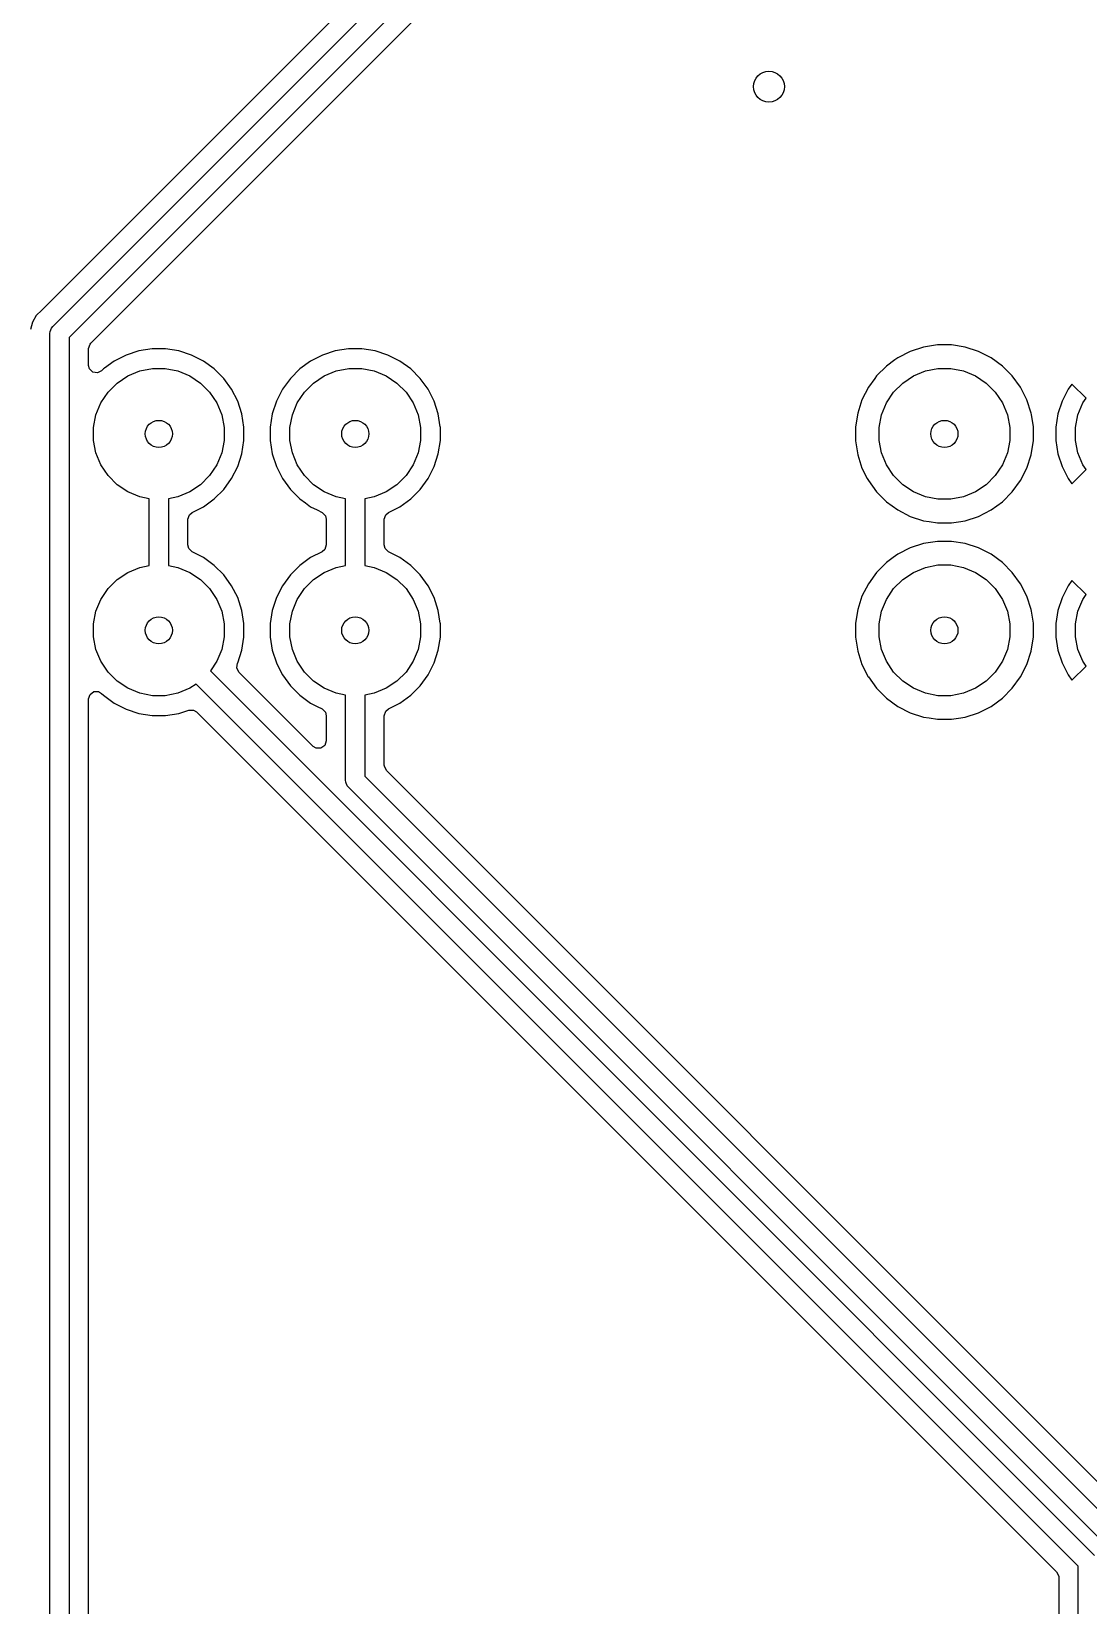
# Model space of a CAD drawing. Extents: x 0 to 130, y -140 to 0.
# Drawn here: x 17.96 to 31.63, y -58.64 to -38.29 of the extents above; entities that cross this region are included whole.
import ezdxf

# ---------------------------------------------------------------- set-up
doc = ezdxf.new("R2010")
doc.units = 0
doc.layers.add('BLACK', color=7, linetype='CONTINUOUS')

msp = doc.modelspace()

# ---------------------------------------------------------------- linework, layer by layer
at = {"layer": 'BLACK', "linetype": 'CONTINUOUS'}
for p, q in [((22.569104, -37.415859), (18.094838, -41.890125)), ((18.237012, -42.102212), (22.8486, -37.490623)), ((23.061988, -37.630789), (18.4504, -42.242376)), ((18.729896, -42.317141), (23.274074, -37.772963)), ((18.094837, -41.890124), (18.024924, -41.960038)), ((18.094838, -41.890125), (18.094837, -41.890124)), ((17.975491, -42.045657), (17.9499, -42.141166)), ((18.024924, -41.960038), (17.975491, -42.045657)), ((18.202802, -42.166214), (18.221466, -42.121154)), ((18.221466, -42.121154), (18.221471, -42.121148)), ((18.221471, -42.121148), (18.237012, -42.102212)), ((18.2004, -42.1906), (18.202802, -42.166214)), ((18.2004, -71.425024), (18.2004, -42.1906)), ((18.4504, -42.242376), (18.4504, -71.4768)), ((18.7009, -42.387145), (18.719807, -42.328954)), ((18.719807, -42.328954), (18.729896, -42.317141)), ((18.7009, -42.603751), (18.7009, -42.387145)), ((19.187558, -42.470125), (19.033214, -42.548766)), ((19.187561, -42.470123), (19.187558, -42.470125)), ((19.352293, -42.416598), (19.187561, -42.470123)), ((19.352297, -42.416597), (19.352293, -42.416598)), ((19.523386, -42.3895), (19.352297, -42.416597)), ((19.523389, -42.3895), (19.523386, -42.3895)), ((19.696611, -42.3895), (19.523389, -42.3895)), ((19.696614, -42.3895), (19.696611, -42.3895)), ((19.867702, -42.416597), (19.696614, -42.3895)), ((19.867706, -42.416598), (19.867702, -42.416597)), ((20.032438, -42.470123), (19.867706, -42.416598)), ((20.032441, -42.470125), (20.032438, -42.470123)), ((20.186785, -42.548766), (20.032441, -42.470125)), ((21.727558, -42.470125), (21.573214, -42.548766)), ((21.727561, -42.470123), (21.727558, -42.470125)), ((21.892293, -42.416598), (21.727561, -42.470123)), ((21.892297, -42.416597), (21.892293, -42.416598)), ((22.063386, -42.3895), (21.892297, -42.416597)), ((22.063389, -42.3895), (22.063386, -42.3895)), ((22.236611, -42.3895), (22.063389, -42.3895)), ((22.236614, -42.3895), (22.236611, -42.3895)), ((22.407702, -42.416597), (22.236614, -42.3895)), ((22.407706, -42.416598), (22.407702, -42.416597)), ((22.572438, -42.470123), (22.407706, -42.416598)), ((22.572441, -42.470125), (22.572438, -42.470123)), ((22.726785, -42.548766), (22.572441, -42.470125)), ((29.129202, -42.53347), (29.020499, -42.612447)), ((29.167008, -42.506002), (29.129202, -42.53347)), ((29.328362, -42.423788), (29.167008, -42.506002)), ((29.500593, -42.367828), (29.328362, -42.423788)), ((29.679451, -42.3395), (29.500593, -42.367828)), ((29.679454, -42.3395), (29.679451, -42.3395)), ((29.860546, -42.3395), (29.679454, -42.3395)), ((29.860549, -42.3395), (29.860546, -42.3395)), ((30.039406, -42.367828), (29.860549, -42.3395)), ((30.211637, -42.423788), (30.039406, -42.367828)), ((30.372991, -42.506002), (30.211637, -42.423788)), ((30.372993, -42.506003), (30.372991, -42.506002)), ((30.372994, -42.506004), (30.372993, -42.506003)), ((30.519501, -42.612447), (30.372994, -42.506004)), ((18.71169, -42.648696), (18.7009, -42.603751)), ((18.754955, -42.691961), (18.71169, -42.648696)), ((18.815387, -42.701532), (18.754955, -42.691961)), ((18.869901, -42.673756), (18.815387, -42.701532)), ((18.893072, -42.650586), (18.869901, -42.673756)), ((18.907642, -42.64), (18.893072, -42.650586)), ((19.033214, -42.548766), (18.907642, -42.64)), ((19.070766, -42.832941), (19.209313, -42.740367)), ((19.209313, -42.740367), (19.363258, -42.676601)), ((19.363258, -42.676601), (19.526685, -42.644093)), ((19.526685, -42.644093), (19.693315, -42.644093)), ((19.693315, -42.644093), (19.856742, -42.676601)), ((19.856742, -42.676601), (20.010687, -42.740367)), ((20.010687, -42.740367), (20.149234, -42.832941)), ((20.186787, -42.548767), (20.186785, -42.548766)), ((20.186788, -42.548768), (20.186787, -42.548767)), ((20.326928, -42.650586), (20.186788, -42.548768)), ((20.449414, -42.773072), (20.326928, -42.650586)), ((21.433073, -42.650585), (21.310585, -42.773073)), ((21.573214, -42.548766), (21.433073, -42.650585)), ((21.610766, -42.832941), (21.749313, -42.740367)), ((21.749313, -42.740367), (21.903258, -42.676601)), ((21.903258, -42.676601), (22.066685, -42.644093)), ((22.066685, -42.644093), (22.233315, -42.644093)), ((22.233315, -42.644093), (22.396742, -42.676601)), ((22.396742, -42.676601), (22.550687, -42.740367)), ((22.550687, -42.740367), (22.689234, -42.832941)), ((22.726787, -42.548767), (22.726785, -42.548766)), ((22.726788, -42.548768), (22.726787, -42.548767)), ((22.866928, -42.650586), (22.726788, -42.548768)), ((22.989414, -42.773072), (22.866928, -42.650586)), ((28.892447, -42.740499), (28.868781, -42.773073)), ((29.020499, -42.612447), (28.892447, -42.740499)), ((29.230766, -42.832941), (29.369313, -42.740367)), ((29.369313, -42.740367), (29.523258, -42.676601)), ((29.523258, -42.676601), (29.686685, -42.644093)), ((29.686685, -42.644093), (29.853315, -42.644093)), ((29.853315, -42.644093), (30.016742, -42.676601)), ((30.016742, -42.676601), (30.170687, -42.740367)), ((30.170687, -42.740367), (30.309234, -42.832941)), ((30.647553, -42.740499), (30.519501, -42.612447)), ((30.753996, -42.887006), (30.647553, -42.740499)), ((18.952941, -42.950766), (19.070766, -42.832941)), ((20.149234, -42.832941), (20.267059, -42.950766)), ((20.551232, -42.913212), (20.449414, -42.773072)), ((20.629873, -43.067555), (20.551232, -42.913212)), ((21.208766, -42.913214), (21.130125, -43.067558)), ((21.310585, -42.773073), (21.208766, -42.913214)), ((21.492941, -42.950766), (21.610766, -42.832941)), ((22.689234, -42.832941), (22.807059, -42.950766)), ((23.091232, -42.913212), (22.989414, -42.773072)), ((23.169873, -43.067555), (23.091232, -42.913212)), ((28.786002, -42.887008), (28.703788, -43.048362)), ((28.868781, -42.773073), (28.786002, -42.887008)), ((29.112941, -42.950766), (29.230766, -42.832941)), ((30.309234, -42.832941), (30.427059, -42.950766)), ((30.836211, -43.048361), (30.753996, -42.887006)), ((31.369196, -42.913473), (31.290588, -43.067751)), ((31.41834, -42.845829), (31.369196, -42.913473)), ((31.601005, -43.028493), (31.41834, -42.845829)), ((18.796601, -43.243258), (18.860367, -43.089313)), ((18.860367, -43.089313), (18.952941, -42.950766)), ((20.267059, -42.950766), (20.359633, -43.089313)), ((20.359633, -43.089313), (20.423399, -43.243258)), ((20.629873, -43.067557), (20.629873, -43.067555)), ((20.629874, -43.067558), (20.629873, -43.067557)), ((20.629876, -43.067561), (20.629874, -43.067558)), ((20.683401, -43.232293), (20.629876, -43.067561)), ((21.130123, -43.067561), (21.076598, -43.232293)), ((21.130125, -43.067558), (21.130123, -43.067561)), ((21.336601, -43.243258), (21.400367, -43.089313)), ((21.400367, -43.089313), (21.492941, -42.950766)), ((22.807059, -42.950766), (22.899633, -43.089313)), ((22.899633, -43.089313), (22.963399, -43.243258)), ((23.169873, -43.067557), (23.169873, -43.067555)), ((23.169874, -43.067558), (23.169873, -43.067557)), ((23.169876, -43.067561), (23.169874, -43.067558)), ((23.223401, -43.232293), (23.169876, -43.067561)), ((28.703788, -43.048362), (28.647828, -43.220593)), ((28.956601, -43.243258), (29.020367, -43.089313)), ((29.020367, -43.089313), (29.112941, -42.950766)), ((30.427059, -42.950766), (30.519633, -43.089313)), ((30.519633, -43.089313), (30.583399, -43.243258)), ((30.892171, -43.220591), (30.836211, -43.048361)), ((31.290588, -43.067751), (31.237084, -43.23242)), ((31.496601, -43.243258), (31.560367, -43.089313)), ((31.560367, -43.089313), (31.601005, -43.028493)), ((18.764093, -43.406685), (18.796601, -43.243258)), ((20.423399, -43.243258), (20.455907, -43.406685)), ((20.683402, -43.232297), (20.683401, -43.232293)), ((20.7105, -43.403385), (20.683402, -43.232297)), ((21.076597, -43.232297), (21.0495, -43.403385)), ((21.076598, -43.232293), (21.076597, -43.232297)), ((21.304093, -43.406685), (21.336601, -43.243258)), ((22.963399, -43.243258), (22.995907, -43.406685)), ((23.223402, -43.232297), (23.223401, -43.232293)), ((23.249876, -43.39945), (23.223402, -43.232297)), ((28.647828, -43.220593), (28.6195, -43.39945)), ((28.924093, -43.406685), (28.956601, -43.243258)), ((30.583399, -43.243258), (30.615907, -43.406685)), ((30.895245, -43.24), (30.892171, -43.220591)), ((30.9205, -43.39945), (30.895245, -43.24)), ((31.237084, -43.23242), (31.21, -43.403424)), ((31.464093, -43.406685), (31.496601, -43.243258)), ((18.764093, -43.573315), (18.764093, -43.406685)), ((20.455907, -43.406685), (20.455907, -43.573315)), ((20.7105, -43.576614), (20.7105, -43.403385)), ((21.0495, -43.403385), (21.0495, -43.576614)), ((21.304093, -43.573315), (21.304093, -43.406685)), ((22.995907, -43.406685), (22.995907, -43.573315)), ((23.250499, -43.403382), (23.249876, -43.39945)), ((23.2505, -43.403389), (23.250499, -43.403382)), ((23.2505, -43.576614), (23.2505, -43.403389)), ((28.6195, -43.39945), (28.6195, -43.580549)), ((28.924093, -43.573315), (28.924093, -43.406685)), ((30.615907, -43.406685), (30.615907, -43.573315)), ((30.9205, -43.403424), (30.9205, -43.39945)), ((30.9205, -43.580549), (30.9205, -43.403424)), ((31.21, -43.403424), (31.21, -43.576575)), ((31.464093, -43.573315), (31.464093, -43.406685)), ((18.796601, -43.736742), (18.764093, -43.573315)), ((18.860367, -43.890687), (18.796601, -43.736742)), ((20.423399, -43.736742), (20.359633, -43.890687)), ((20.455907, -43.573315), (20.423399, -43.736742)), ((20.629876, -43.912438), (20.683401, -43.747706)), ((20.683401, -43.747706), (20.683402, -43.747702)), ((20.683402, -43.747702), (20.7105, -43.576614)), ((21.0495, -43.576614), (21.076597, -43.747702)), ((21.076597, -43.747702), (21.076598, -43.747706)), ((21.076598, -43.747706), (21.130123, -43.912438)), ((21.336601, -43.736742), (21.304093, -43.573315)), ((21.400367, -43.890687), (21.336601, -43.736742)), ((22.963399, -43.736742), (22.899633, -43.890687)), ((22.995907, -43.573315), (22.963399, -43.736742)), ((23.169876, -43.912438), (23.223401, -43.747706)), ((23.223401, -43.747706), (23.223402, -43.747702)), ((23.223402, -43.747702), (23.2505, -43.576614)), ((28.6195, -43.580549), (28.647828, -43.759406)), ((28.647828, -43.759406), (28.703788, -43.931637)), ((28.956601, -43.736742), (28.924093, -43.573315)), ((29.020367, -43.890687), (28.956601, -43.736742)), ((30.583399, -43.736742), (30.519633, -43.890687)), ((30.615907, -43.573315), (30.583399, -43.736742)), ((30.836211, -43.931639), (30.892171, -43.759409)), ((30.892171, -43.759409), (30.908963, -43.653389)), ((30.908963, -43.653389), (30.9205, -43.580549)), ((31.21, -43.576575), (31.237084, -43.747579)), ((31.237084, -43.747579), (31.290588, -43.912248)), ((31.496601, -43.736742), (31.464093, -43.573315)), ((31.560367, -43.890687), (31.496601, -43.736742)), ((18.952941, -44.029234), (18.860367, -43.890687)), ((20.359633, -43.890687), (20.267059, -44.029234)), ((20.551232, -44.066788), (20.629873, -43.912445)), ((20.629873, -43.912445), (20.629874, -43.91244)), ((20.629874, -43.91244), (20.629876, -43.912438)), ((21.130123, -43.912438), (21.130125, -43.912441)), ((21.130125, -43.912441), (21.185718, -44.021551)), ((21.492941, -44.029234), (21.400367, -43.890687)), ((22.899633, -43.890687), (22.807059, -44.029234)), ((23.091232, -44.066788), (23.169873, -43.912445)), ((23.169873, -43.912445), (23.169874, -43.91244)), ((23.169874, -43.91244), (23.169876, -43.912438)), ((28.703788, -43.931637), (28.772649, -44.066785)), ((29.112941, -44.029234), (29.020367, -43.890687)), ((30.519633, -43.890687), (30.427059, -44.029234)), ((30.753996, -44.092994), (30.836211, -43.931639)), ((31.290588, -43.912248), (31.369195, -44.066523)), ((31.418341, -44.134169), (31.601004, -43.951505)), ((31.601004, -43.951505), (31.560367, -43.890687)), ((19.070766, -44.147059), (18.952941, -44.029234)), ((19.209313, -44.239633), (19.070766, -44.147059)), ((20.149234, -44.147059), (20.010687, -44.239633)), ((20.267059, -44.029234), (20.149234, -44.147059)), ((20.449414, -44.206928), (20.551232, -44.066788)), ((21.185718, -44.021551), (21.208768, -44.066788)), ((21.208768, -44.066788), (21.310586, -44.206928)), ((21.610766, -44.147059), (21.492941, -44.029234)), ((21.749313, -44.239633), (21.610766, -44.147059)), ((22.689234, -44.147059), (22.550687, -44.239633)), ((22.807059, -44.029234), (22.689234, -44.147059)), ((22.989414, -44.206928), (23.091232, -44.066788)), ((28.772649, -44.066785), (28.786004, -44.092994)), ((28.786004, -44.092994), (28.892447, -44.239501)), ((29.230766, -44.147059), (29.112941, -44.029234)), ((29.369313, -44.239633), (29.230766, -44.147059)), ((30.309234, -44.147059), (30.170687, -44.239633)), ((30.427059, -44.029234), (30.309234, -44.147059)), ((30.647553, -44.239501), (30.753996, -44.092994)), ((31.369195, -44.066523), (31.418341, -44.134169)), ((19.363258, -44.303399), (19.209313, -44.239633)), ((19.485, -44.327615), (19.363258, -44.303399)), ((19.485, -45.192384), (19.485, -44.327615)), ((19.856742, -44.303399), (19.735, -44.327615)), ((19.735, -44.327615), (19.735, -45.192384)), ((20.010687, -44.239633), (19.856742, -44.303399)), ((20.186788, -44.431232), (20.326928, -44.329414)), ((20.326928, -44.329414), (20.449414, -44.206928)), ((21.310586, -44.206928), (21.433072, -44.329414)), ((21.433072, -44.329414), (21.504978, -44.381657)), ((21.903258, -44.303399), (21.749313, -44.239633)), ((22.025, -44.327615), (21.903258, -44.303399)), ((22.025, -45.192384), (22.025, -44.327615)), ((22.396742, -44.303399), (22.275, -44.327615)), ((22.275, -44.327615), (22.275, -45.192384)), ((22.550687, -44.239633), (22.396742, -44.303399)), ((22.726788, -44.431232), (22.866928, -44.329414)), ((22.866928, -44.329414), (22.989414, -44.206928)), ((28.892447, -44.239501), (29.020499, -44.367553)), ((29.020499, -44.367553), (29.167006, -44.473996)), ((29.523258, -44.303399), (29.369313, -44.239633)), ((29.686685, -44.335907), (29.523258, -44.303399)), ((29.853315, -44.335907), (29.686685, -44.335907)), ((30.016742, -44.303399), (29.853315, -44.335907)), ((30.170687, -44.239633), (30.016742, -44.303399)), ((30.372994, -44.473996), (30.519501, -44.367553)), ((30.519501, -44.367553), (30.647553, -44.239501)), ((19.9855, -44.59446), (20.004407, -44.536269)), ((20.004407, -44.536269), (20.039554, -44.50625)), ((20.039554, -44.50625), (20.186788, -44.431232)), ((21.504978, -44.381657), (21.573213, -44.431233)), ((21.573213, -44.431233), (21.657142, -44.473996)), ((21.657142, -44.473996), (21.720445, -44.50625)), ((21.720445, -44.50625), (21.763709, -44.549514)), ((21.763709, -44.549514), (21.7745, -44.59446)), ((22.5255, -44.59446), (22.544407, -44.536269)), ((22.544407, -44.536269), (22.579554, -44.50625)), ((22.579554, -44.50625), (22.726788, -44.431232)), ((29.167006, -44.473996), (29.328361, -44.556211)), ((29.328361, -44.556211), (29.500591, -44.612171)), ((30.039409, -44.612171), (30.211639, -44.556211)), ((30.211639, -44.556211), (30.372994, -44.473996)), ((19.9855, -44.925539), (19.9855, -44.59446)), ((21.7745, -44.59446), (21.7745, -44.925539)), ((22.5255, -44.925539), (22.5255, -44.59446)), ((29.500591, -44.612171), (29.572136, -44.623502)), ((29.572136, -44.623502), (29.679451, -44.6405)), ((29.679451, -44.6405), (29.679454, -44.6405)), ((29.679454, -44.6405), (29.860549, -44.6405)), ((29.860549, -44.6405), (29.949977, -44.626335)), ((29.949977, -44.626335), (30.039409, -44.612171)), ((19.99629, -44.970484), (19.9855, -44.925539)), ((20.039555, -45.013749), (19.99629, -44.970484)), ((21.7745, -44.925539), (21.755593, -44.98373)), ((22.53629, -44.970484), (22.5255, -44.925539)), ((22.579555, -45.013749), (22.53629, -44.970484)), ((29.328362, -44.963788), (29.167008, -45.046002)), ((29.500593, -44.907828), (29.328362, -44.963788)), ((29.679451, -44.8795), (29.500593, -44.907828)), ((29.679454, -44.8795), (29.679451, -44.8795)), ((29.860546, -44.8795), (29.679454, -44.8795)), ((29.860549, -44.8795), (29.860546, -44.8795)), ((30.039406, -44.907828), (29.860549, -44.8795)), ((30.211637, -44.963788), (30.039406, -44.907828)), ((30.372991, -45.046002), (30.211637, -44.963788)), ((20.186785, -45.088766), (20.039555, -45.013749)), ((20.186787, -45.088767), (20.186785, -45.088766)), ((20.186788, -45.088768), (20.186787, -45.088767)), ((20.326928, -45.190586), (20.186788, -45.088768)), ((21.573214, -45.088766), (21.433073, -45.190585)), ((21.720445, -45.013749), (21.573214, -45.088766)), ((21.755593, -44.98373), (21.720445, -45.013749)), ((22.726785, -45.088766), (22.579555, -45.013749)), ((22.726787, -45.088767), (22.726785, -45.088766)), ((22.726788, -45.088768), (22.726787, -45.088767)), ((22.866928, -45.190586), (22.726788, -45.088768)), ((29.020499, -45.152447), (28.892447, -45.280499)), ((29.108149, -45.088766), (29.020499, -45.152447)), ((29.167008, -45.046002), (29.108149, -45.088766)), ((29.523258, -45.216601), (29.686685, -45.184093)), ((29.686685, -45.184093), (29.853315, -45.184093)), ((29.853315, -45.184093), (30.016742, -45.216601)), ((30.372993, -45.046003), (30.372991, -45.046002)), ((30.372994, -45.046004), (30.372993, -45.046003)), ((30.519501, -45.152447), (30.372994, -45.046004)), ((30.647553, -45.280499), (30.519501, -45.152447)), ((18.952941, -45.490766), (19.070766, -45.372941)), ((19.070766, -45.372941), (19.209313, -45.280367)), ((19.209313, -45.280367), (19.363258, -45.216601)), ((19.363258, -45.216601), (19.485, -45.192384)), ((19.735, -45.192384), (19.856742, -45.216601)), ((19.856742, -45.216601), (20.010687, -45.280367)), ((20.010687, -45.280367), (20.149234, -45.372941)), ((20.149234, -45.372941), (20.267059, -45.490766)), ((20.449414, -45.313072), (20.326928, -45.190586)), ((20.551232, -45.453212), (20.449414, -45.313072)), ((21.310585, -45.313073), (21.208766, -45.453214)), ((21.433073, -45.190585), (21.310585, -45.313073)), ((21.492941, -45.490766), (21.610766, -45.372941)), ((21.610766, -45.372941), (21.749313, -45.280367)), ((21.749313, -45.280367), (21.903258, -45.216601)), ((21.903258, -45.216601), (22.025, -45.192384)), ((22.275, -45.192384), (22.396742, -45.216601)), ((22.396742, -45.216601), (22.550687, -45.280367)), ((22.550687, -45.280367), (22.689234, -45.372941)), ((22.689234, -45.372941), (22.807059, -45.490766)), ((22.989414, -45.313072), (22.866928, -45.190586)), ((23.091232, -45.453212), (22.989414, -45.313072)), ((28.868781, -45.313073), (28.786002, -45.427008)), ((28.892447, -45.280499), (28.868781, -45.313073)), ((29.112941, -45.490766), (29.230766, -45.372941)), ((29.230766, -45.372941), (29.369313, -45.280367)), ((29.369313, -45.280367), (29.523258, -45.216601)), ((30.016742, -45.216601), (30.170687, -45.280367)), ((30.170687, -45.280367), (30.309234, -45.372941)), ((30.309234, -45.372941), (30.427059, -45.490766)), ((30.753996, -45.427006), (30.647553, -45.280499)), ((31.41834, -45.385829), (31.369196, -45.453473)), ((31.601005, -45.568493), (31.41834, -45.385829)), ((18.860367, -45.629313), (18.952941, -45.490766)), ((20.267059, -45.490766), (20.359633, -45.629313)), ((20.629873, -45.607555), (20.551232, -45.453212)), ((21.208766, -45.453214), (21.130125, -45.607558)), ((21.400367, -45.629313), (21.492941, -45.490766)), ((22.807059, -45.490766), (22.899633, -45.629313)), ((23.169873, -45.607555), (23.091232, -45.453212)), ((28.703788, -45.588362), (28.647828, -45.760593)), ((28.786002, -45.427008), (28.703788, -45.588362)), ((29.020367, -45.629313), (29.112941, -45.490766)), ((30.427059, -45.490766), (30.519633, -45.629313)), ((30.836211, -45.588361), (30.753996, -45.427006)), ((30.892171, -45.760591), (30.836211, -45.588361)), ((31.369196, -45.453473), (31.290588, -45.607751)), ((31.560367, -45.629313), (31.601005, -45.568493)), ((18.764093, -45.946685), (18.796601, -45.783258)), ((18.796601, -45.783258), (18.860367, -45.629313)), ((20.359633, -45.629313), (20.423399, -45.783258)), ((20.423399, -45.783258), (20.455907, -45.946685)), ((20.629873, -45.607557), (20.629873, -45.607555)), ((20.629874, -45.607558), (20.629873, -45.607557)), ((20.629876, -45.607561), (20.629874, -45.607558)), ((20.683401, -45.772293), (20.629876, -45.607561)), ((20.683402, -45.772297), (20.683401, -45.772293)), ((20.7105, -45.943385), (20.683402, -45.772297)), ((21.076597, -45.772297), (21.0495, -45.943385)), ((21.076598, -45.772293), (21.076597, -45.772297)), ((21.130123, -45.607561), (21.076598, -45.772293)), ((21.130125, -45.607558), (21.130123, -45.607561)), ((21.304093, -45.946685), (21.336601, -45.783258)), ((21.336601, -45.783258), (21.400367, -45.629313)), ((22.899633, -45.629313), (22.963399, -45.783258)), ((22.963399, -45.783258), (22.995907, -45.946685)), ((23.169873, -45.607557), (23.169873, -45.607555)), ((23.169874, -45.607558), (23.169873, -45.607557)), ((23.169876, -45.607561), (23.169874, -45.607558)), ((23.223401, -45.772293), (23.169876, -45.607561)), ((23.223402, -45.772297), (23.223401, -45.772293)), ((23.249876, -45.93945), (23.223402, -45.772297)), ((28.647828, -45.760593), (28.6195, -45.93945)), ((28.924093, -45.946685), (28.956601, -45.783258)), ((28.956601, -45.783258), (29.020367, -45.629313)), ((30.519633, -45.629313), (30.583399, -45.783258)), ((30.583399, -45.783258), (30.615907, -45.946685)), ((30.895643, -45.782511), (30.892171, -45.760591)), ((30.9205, -45.93945), (30.895643, -45.782511)), ((31.237084, -45.77242), (31.21, -45.943424)), ((31.290588, -45.607751), (31.237084, -45.77242)), ((31.464093, -45.946685), (31.496601, -45.783258)), ((31.496601, -45.783258), (31.560367, -45.629313)), ((18.764093, -46.113315), (18.764093, -45.946685)), ((20.455907, -45.946685), (20.455907, -46.113315)), ((20.7105, -46.116614), (20.7105, -45.943385)), ((21.0495, -45.943385), (21.0495, -46.116614)), ((21.304093, -46.113315), (21.304093, -45.946685)), ((22.995907, -45.946685), (22.995907, -46.113315)), ((23.250499, -45.943382), (23.249876, -45.93945)), ((23.2505, -45.943389), (23.250499, -45.943382)), ((23.2505, -46.116614), (23.2505, -45.943389)), ((28.6195, -45.93945), (28.6195, -46.120549)), ((28.924093, -46.113315), (28.924093, -45.946685)), ((30.615907, -45.946685), (30.615907, -46.113315)), ((30.9205, -45.943424), (30.9205, -45.93945)), ((30.9205, -46.120549), (30.9205, -45.943424)), ((31.21, -45.943424), (31.21, -46.116575)), ((31.464093, -46.113315), (31.464093, -45.946685)), ((18.796601, -46.276742), (18.764093, -46.113315)), ((20.455907, -46.113315), (20.423399, -46.276742)), ((20.683402, -46.287702), (20.7105, -46.116614)), ((21.0495, -46.116614), (21.076597, -46.287702)), ((21.336601, -46.276742), (21.304093, -46.113315)), ((22.995907, -46.113315), (22.963399, -46.276742)), ((23.223402, -46.287702), (23.2505, -46.116614)), ((28.6195, -46.120549), (28.647828, -46.299406)), ((28.956601, -46.276742), (28.924093, -46.113315)), ((30.615907, -46.113315), (30.583399, -46.276742)), ((30.892171, -46.299409), (30.909133, -46.192315)), ((30.909133, -46.192315), (30.9205, -46.120549)), ((31.21, -46.116575), (31.237084, -46.287579)), ((31.496601, -46.276742), (31.464093, -46.113315)), ((18.860367, -46.430687), (18.796601, -46.276742)), ((20.423399, -46.276742), (20.359633, -46.430687)), ((20.629876, -46.452438), (20.683401, -46.287706)), ((20.683401, -46.287706), (20.683402, -46.287702)), ((21.076597, -46.287702), (21.076598, -46.287706)), ((21.076598, -46.287706), (21.130123, -46.452438)), ((21.400367, -46.430687), (21.336601, -46.276742)), ((22.963399, -46.276742), (22.899633, -46.430687)), ((23.169876, -46.452438), (23.223401, -46.287706)), ((23.223401, -46.287706), (23.223402, -46.287702)), ((28.647828, -46.299406), (28.703788, -46.471637)), ((29.020367, -46.430687), (28.956601, -46.276742)), ((30.583399, -46.276742), (30.519633, -46.430687)), ((30.836211, -46.471639), (30.892171, -46.299409)), ((31.237084, -46.287579), (31.290588, -46.452248)), ((31.560367, -46.430687), (31.496601, -46.276742)), ((18.952941, -46.569234), (18.860367, -46.430687)), ((19.070766, -46.687059), (18.952941, -46.569234)), ((20.359633, -46.430687), (20.276251, -46.555475)), ((20.276251, -46.555475), (31.712389, -57.991612)), ((20.618395, -46.516618), (20.627965, -46.456188)), ((20.646172, -46.571135), (20.618395, -46.516618)), ((20.627965, -46.456188), (20.629873, -46.452445)), ((20.629873, -46.452444), (20.629876, -46.452438)), ((20.629873, -46.452445), (20.629873, -46.452444)), ((21.605496, -47.530458), (20.646172, -46.571135)), ((21.130123, -46.452438), (21.130125, -46.452441)), ((21.130125, -46.452441), (21.192297, -46.574463)), ((21.192297, -46.574463), (21.208768, -46.606788)), ((21.208768, -46.606788), (21.310586, -46.746928)), ((21.492941, -46.569234), (21.400367, -46.430687)), ((21.610766, -46.687059), (21.492941, -46.569234)), ((22.807059, -46.569234), (22.689234, -46.687059)), ((22.899633, -46.430687), (22.807059, -46.569234)), ((22.989414, -46.746928), (23.091232, -46.606788)), ((23.091232, -46.606788), (23.169873, -46.452445)), ((23.169873, -46.452445), (23.169874, -46.45244)), ((23.169874, -46.45244), (23.169876, -46.452438)), ((28.703788, -46.471637), (28.78546, -46.631928)), ((29.112941, -46.569234), (29.020367, -46.430687)), ((29.230766, -46.687059), (29.112941, -46.569234)), ((30.427059, -46.569234), (30.309234, -46.687059)), ((30.519633, -46.430687), (30.427059, -46.569234)), ((30.753996, -46.632994), (30.836211, -46.471639)), ((31.290588, -46.452248), (31.369195, -46.606523)), ((31.369195, -46.606523), (31.418341, -46.674169)), ((31.418341, -46.674169), (31.601004, -46.491505)), ((31.601004, -46.491505), (31.560367, -46.430687)), ((19.209313, -46.779633), (19.070766, -46.687059)), ((19.363258, -46.843399), (19.209313, -46.779633)), ((20.010687, -46.779633), (19.856742, -46.843399)), ((20.092314, -46.725091), (20.010687, -46.779633)), ((31.499, -58.131776), (20.092314, -46.725091)), ((21.310586, -46.746928), (21.433072, -46.869414)), ((21.749313, -46.779633), (21.610766, -46.687059)), ((21.903258, -46.843399), (21.749313, -46.779633)), ((22.550687, -46.779633), (22.396742, -46.843399)), ((22.689234, -46.687059), (22.550687, -46.779633)), ((22.866928, -46.869414), (22.989414, -46.746928)), ((28.78546, -46.631928), (28.786004, -46.632994)), ((28.786004, -46.632994), (28.892447, -46.779501)), ((28.892447, -46.779501), (29.020499, -46.907553)), ((29.369313, -46.779633), (29.230766, -46.687059)), ((29.523258, -46.843399), (29.369313, -46.779633)), ((30.170687, -46.779633), (30.016742, -46.843399)), ((30.309234, -46.687059), (30.170687, -46.779633)), ((30.519501, -46.907553), (30.647553, -46.779501)), ((30.647553, -46.779501), (30.753996, -46.632994)), ((18.7009, -46.916249), (18.719807, -46.858058)), ((18.7009, -71.526235), (18.7009, -46.916249)), ((18.719807, -46.858058), (18.769307, -46.822094)), ((18.769307, -46.822094), (18.830493, -46.822094)), ((18.830493, -46.822094), (18.869901, -46.846243)), ((18.869901, -46.846243), (18.893072, -46.869414)), ((18.893072, -46.869414), (19.033212, -46.971232)), ((19.033212, -46.971232), (19.187555, -47.049873)), ((19.526685, -46.875907), (19.363258, -46.843399)), ((19.693315, -46.875907), (19.526685, -46.875907)), ((19.856742, -46.843399), (19.693315, -46.875907)), ((21.433072, -46.869414), (21.484911, -46.907077)), ((21.484911, -46.907077), (21.573213, -46.971233)), ((21.573213, -46.971233), (21.657142, -47.013996)), ((21.657142, -47.013996), (21.720445, -47.04625)), ((22.025, -46.867615), (21.903258, -46.843399)), ((22.025, -47.969604), (22.025, -46.867615)), ((22.396742, -46.843399), (22.275, -46.867615)), ((22.275, -46.867615), (22.275, -47.917827)), ((22.579554, -47.04625), (22.726788, -46.971232)), ((22.726788, -46.971232), (22.866928, -46.869414)), ((29.020499, -46.907553), (29.167006, -47.013996)), ((29.167006, -47.013996), (29.328361, -47.096211)), ((29.686685, -46.875907), (29.523258, -46.843399)), ((29.853315, -46.875907), (29.686685, -46.875907)), ((30.016742, -46.843399), (29.853315, -46.875907)), ((30.211639, -47.096211), (30.372994, -47.013996)), ((30.372994, -47.013996), (30.519501, -46.907553)), ((19.187555, -47.049873), (19.187557, -47.049873)), ((19.187557, -47.049873), (19.187558, -47.049874)), ((19.187558, -47.049874), (19.187561, -47.049876)), ((19.187561, -47.049876), (19.352293, -47.103401)), ((19.352293, -47.103401), (19.352297, -47.103402)), ((19.352297, -47.103402), (19.523386, -47.1305)), ((19.523386, -47.1305), (19.523389, -47.1305)), ((19.523389, -47.1305), (19.696614, -47.1305)), ((19.696614, -47.1305), (19.867702, -47.103402)), ((19.867702, -47.103402), (19.867706, -47.103401)), ((19.867706, -47.103401), (19.997684, -47.061168)), ((19.997684, -47.061168), (20.058869, -47.061167)), ((20.058869, -47.061167), (20.098281, -47.085318)), ((20.098281, -47.085318), (31.219504, -58.206541)), ((21.720445, -47.04625), (21.763709, -47.089514)), ((21.763709, -47.089514), (21.7745, -47.13446)), ((21.7745, -47.13446), (21.7745, -47.460454)), ((22.5255, -47.13446), (22.544407, -47.076269)), ((22.5255, -47.773059), (22.5255, -47.13446)), ((22.544407, -47.076269), (22.579554, -47.04625)), ((29.328361, -47.096211), (29.500591, -47.152171)), ((29.500591, -47.152171), (29.572136, -47.163502)), ((29.572136, -47.163502), (29.679451, -47.1805)), ((29.679451, -47.1805), (29.679454, -47.1805)), ((29.679454, -47.1805), (29.860549, -47.1805)), ((29.860549, -47.1805), (29.949977, -47.166335)), ((29.949977, -47.166335), (30.039409, -47.152171)), ((30.039409, -47.152171), (30.211639, -47.096211)), ((21.644907, -47.554609), (21.605496, -47.530458)), ((21.706093, -47.554609), (21.644907, -47.554609)), ((21.755593, -47.518645), (21.706093, -47.554609)), ((21.7745, -47.460454), (21.755593, -47.518645)), ((22.526719, -47.788546), (22.5255, -47.773059)), ((22.554496, -47.843063), (22.526719, -47.788546)), ((22.027402, -47.99399), (22.025, -47.969604)), ((22.046066, -48.03905), (22.027402, -47.99399)), ((22.275, -47.917827), (32.162388, -57.805215)), ((31.979496, -57.268063), (22.554496, -47.843063)), ((22.046071, -48.039055), (22.046066, -48.03905)), ((22.061612, -48.057992), (22.046071, -48.039055)), ((31.949, -57.94538), (22.061612, -48.057992)), ((31.219504, -58.206541), (31.247281, -58.261058)), ((31.499, -130.948224), (31.499, -58.131776)), ((31.247281, -58.261058), (31.2485, -58.276545)), ((31.2485, -58.276545), (31.2485, -130.803454))]:
    msp.add_line(p, q, dxfattribs=at)
at = {"layer": 'BLACK'}
for centre, radius in [((27.5, -39), 0.2), ((19.61, -43.49), 0.175), ((19.61, -43.49), 0.175), ((22.15, -43.49), 0.175), ((22.15, -43.49), 0.175), ((29.77, -43.49), 0.175), ((29.77, -43.49), 0.175), ((19.61, -46.03), 0.175), ((19.61, -46.03), 0.175), ((22.15, -46.03), 0.175), ((22.15, -46.03), 0.175), ((29.77, -46.03), 0.175), ((29.77, -46.03), 0.175)]:
    msp.add_circle(centre, radius, dxfattribs=at)
at = {"layer": 'WHITE'}
for centre in [(19.61, -43.49), (22.15, -43.49), (29.77, -43.49), (19.61, -46.03), (22.15, -46.03), (29.77, -46.03)]:
    msp.add_circle(centre, 0.175, dxfattribs=at)

doc.saveas('drawing.dxf')
